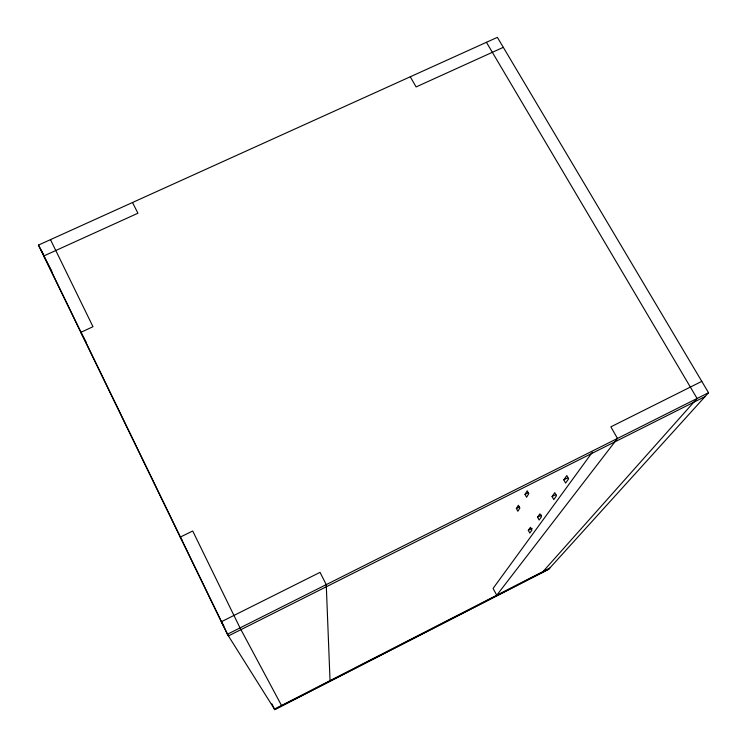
<?xml version="1.0" encoding="UTF-8"?>
<svg xmlns="http://www.w3.org/2000/svg" width="747" height="747" viewBox="0 0 747 747"><rect width="100%" height="100%" fill="white"/><g stroke="black" fill="none" stroke-linecap="round" stroke-linejoin="round"><path stroke-width="1.12" d="M516.382 508.539L518.381 505.271L519.884 508.007L517.867 511.256L516.382 508.539L519.296 507.073M525.02 494.411L527.214 490.816L528.792 493.692L526.579 497.25L525.02 494.411L528.064 492.88M528.316 530.323L530.454 527.289L531.976 530.053L529.819 533.059L528.316 530.323L532.209 528.353M537.56 517.185L539.904 513.843L541.5 516.737L539.129 520.043L537.56 517.185L541.631 515.122M552.08 496.522L554.788 492.684L556.506 495.765L553.779 499.575L552.08 496.522L555.899 494.598M563.808 479.854L566.805 475.578L568.626 478.827L565.6 483.066L563.808 479.854L567.823 477.828M592.362 452.224L493.076 588.431L496.736 595.256L617.489 438.442L610.85 426.854L701.788 381.362M541.977 572.762L697.1 398.478L486.428 42.308M708.548 392.735L548.634 569.345L274.775 709.65L227.377 634.259L38.452 245.081L497.371 37.35L708.548 392.735L227.377 634.259M274.438 709.118L549.783 568.075M274.663 709.473L549.017 568.925M705.084 396.554L228.433 635.921L41.15 250.17M503.31 47.341L416.107 86.932L410.28 76.773M223.764 625.725L221.317 621.756L320.033 572.361L326.252 584.621L330.034 680.648M182.557 541.155L180.223 537.112L192.717 531.005L240.03 627.91L281.526 705.495M86.325 342.593L80.825 332.35L92.983 326.71L50.479 239.638M51.916 271.394L43.746 255.988L137.934 213.222L132.508 202.512M38.452 245.081L44.456 256.426M271.889 703.879L274.775 709.65"/></g></svg>
